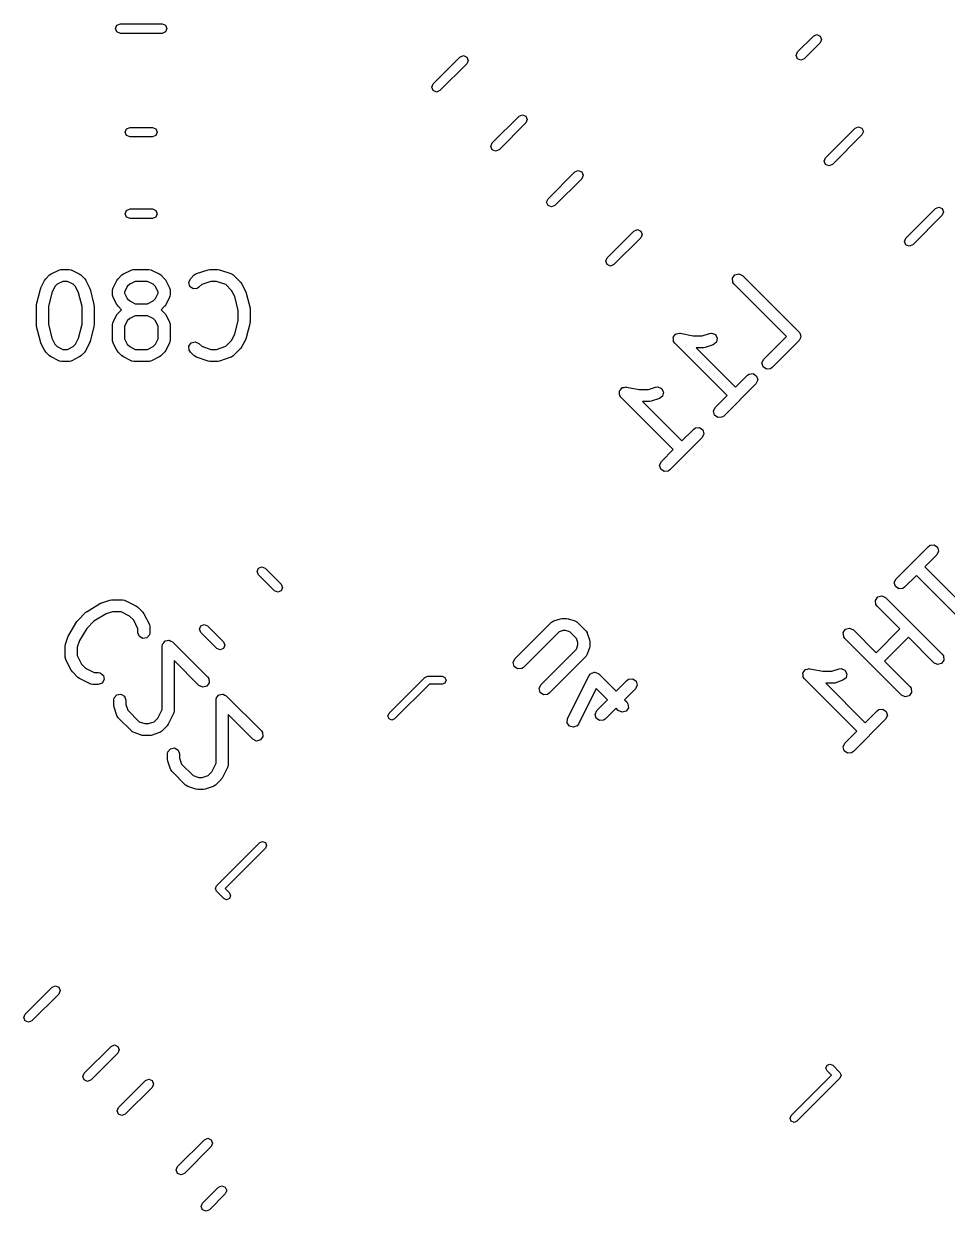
# Model space of a CAD drawing. Extents: x 4.33 to 7.66, y -5.29 to -1.79.
# Drawn here: x 4.852 to 5.307, y -4.461 to -3.877 of the extents above; entities that cross this region are included whole.
import ezdxf

# ---------------------------------------------------------------- set-up
doc = ezdxf.new("R2010")
doc.units = 0
doc.header["$MEASUREMENT"] = 0
doc.layers.add('BLACK', color=7, linetype='CONTINUOUS')

msp = doc.modelspace()

# ---------------------------------------------------------------- linework, layer by layer
at = {"layer": 'BLACK', "linetype": 'CONTINUOUS'}
for p, q in [((4.89735, -3.87894), (4.89804, -3.87727)), ((4.89804, -3.88061), (4.89735, -3.87894)), ((4.89804, -3.87727), (4.89971, -3.87657)), ((4.89971, -3.8813), (4.89804, -3.88061)), ((4.89971, -3.87657), (4.92029, -3.87657)), ((4.92029, -3.87657), (4.92196, -3.87727)), ((4.92196, -3.88061), (4.92029, -3.8813)), ((4.92196, -3.87727), (4.92265, -3.87894)), ((4.92265, -3.87894), (4.92196, -3.88061)), ((4.92029, -3.8813), (4.89971, -3.8813)), ((5.23302, -3.89046), (5.24085, -3.88263)), ((5.24419, -3.88597), (5.23636, -3.8938)), ((5.24085, -3.88263), (5.24252, -3.88194)), ((5.24252, -3.88194), (5.24419, -3.88263)), ((5.24419, -3.88263), (5.24488, -3.8843)), ((5.24488, -3.8843), (5.24419, -3.88597)), ((5.0669, -3.89294), (5.06857, -3.89225)), ((5.06857, -3.89225), (5.07024, -3.89294)), ((5.23233, -3.89213), (5.23302, -3.89046)), ((5.23302, -3.8938), (5.23233, -3.89213)), ((5.05369, -3.90615), (5.0669, -3.89294)), ((5.07024, -3.89628), (5.05703, -3.90949)), ((5.07024, -3.89294), (5.07093, -3.89461)), ((5.07093, -3.89461), (5.07024, -3.89628)), ((5.23469, -3.89449), (5.23302, -3.8938)), ((5.23636, -3.8938), (5.23469, -3.89449)), ((5.053, -3.90782), (5.05369, -3.90615)), ((5.05369, -3.90949), (5.053, -3.90782)), ((5.05536, -3.91018), (5.05369, -3.90949)), ((5.05703, -3.90949), (5.05536, -3.91018)), ((5.08278, -3.93524), (5.09599, -3.92203)), ((5.09599, -3.92203), (5.09766, -3.92134)), ((5.09766, -3.92134), (5.09933, -3.92203)), ((5.09933, -3.92203), (5.10002, -3.9237)), ((4.9028, -3.92825), (4.90447, -3.92756)), ((4.90447, -3.92756), (4.91553, -3.92756)), ((4.91553, -3.92756), (4.9172, -3.92825)), ((5.09933, -3.92537), (5.08612, -3.93858)), ((5.10002, -3.9237), (5.09933, -3.92537)), ((5.26143, -3.92798), (5.2631, -3.92729)), ((5.2631, -3.92729), (5.26477, -3.92798)), ((4.9021, -3.92992), (4.9028, -3.92825)), ((4.9028, -3.93159), (4.9021, -3.92992)), ((4.90447, -3.93228), (4.9028, -3.93159)), ((4.91553, -3.93228), (4.90447, -3.93228)), ((4.9172, -3.93159), (4.91553, -3.93228)), ((4.9172, -3.92825), (4.9179, -3.92992)), ((4.9179, -3.92992), (4.9172, -3.93159)), ((5.24688, -3.94253), (5.26143, -3.92798)), ((5.26477, -3.93132), (5.25022, -3.94587)), ((5.26477, -3.92798), (5.26546, -3.92965)), ((5.26546, -3.92965), (5.26477, -3.93132)), ((5.08209, -3.93691), (5.08278, -3.93524)), ((5.08278, -3.93858), (5.08209, -3.93691)), ((5.08445, -3.93927), (5.08278, -3.93858)), ((5.08612, -3.93858), (5.08445, -3.93927)), ((5.24619, -3.9442), (5.24688, -3.94253)), ((5.24688, -3.94587), (5.24619, -3.9442)), ((5.11026, -3.96272), (5.12347, -3.94951)), ((5.12347, -3.94951), (5.12514, -3.94882)), ((5.12514, -3.94882), (5.12681, -3.94951)), ((5.12681, -3.94951), (5.1275, -3.95118)), ((5.1275, -3.95118), (5.12681, -3.95285)), ((5.24855, -3.94656), (5.24688, -3.94587)), ((5.25022, -3.94587), (5.24855, -3.94656)), ((5.12681, -3.95285), (5.1136, -3.96606)), ((5.10957, -3.96439), (5.11026, -3.96272)), ((4.9021, -3.97008), (4.9028, -3.96841)), ((4.9028, -3.96841), (4.90447, -3.96772)), ((4.90447, -3.96772), (4.91553, -3.96772)), ((4.91553, -3.96772), (4.9172, -3.96841)), ((4.9172, -3.96841), (4.9179, -3.97008)), ((5.11026, -3.96606), (5.10957, -3.96439)), ((5.11193, -3.96675), (5.11026, -3.96606)), ((5.1136, -3.96606), (5.11193, -3.96675)), ((5.28641, -3.98206), (5.30096, -3.96752)), ((5.30096, -3.96752), (5.30263, -3.96682)), ((5.30263, -3.96682), (5.3043, -3.96752)), ((5.3043, -3.96752), (5.30499, -3.96919)), ((4.9028, -3.97175), (4.9021, -3.97008)), ((4.90447, -3.97244), (4.9028, -3.97175)), ((4.91553, -3.97244), (4.90447, -3.97244)), ((4.9172, -3.97175), (4.91553, -3.97244)), ((4.9179, -3.97008), (4.9172, -3.97175)), ((5.3043, -3.97086), (5.28975, -3.9854)), ((5.30499, -3.96919), (5.3043, -3.97086)), ((5.13935, -3.99181), (5.15256, -3.9786)), ((5.15256, -3.9786), (5.15423, -3.97791)), ((5.15423, -3.97791), (5.1559, -3.9786)), ((5.1559, -3.9786), (5.15659, -3.98027)), ((5.15659, -3.98027), (5.1559, -3.98194)), ((5.1559, -3.98194), (5.14269, -3.99515)), ((5.28572, -3.98373), (5.28641, -3.98206)), ((5.28641, -3.9854), (5.28572, -3.98373)), ((5.28808, -3.98609), (5.28641, -3.9854)), ((5.28975, -3.9854), (5.28808, -3.98609)), ((5.13866, -3.99348), (5.13935, -3.99181)), ((4.86562, -3.99967), (4.86937, -3.9978)), ((4.86937, -3.9978), (4.87035, -3.99751)), ((4.87035, -3.99751), (4.87053, -3.99755)), ((4.87053, -3.99755), (4.87069, -3.99749)), ((4.87069, -3.99749), (4.87444, -3.99749)), ((4.87444, -3.99749), (4.87545, -3.99767)), ((4.87545, -3.99767), (4.87559, -3.99778)), ((4.87559, -3.99778), (4.87576, -3.9978)), ((4.87576, -3.9978), (4.87951, -3.99967)), ((4.90124, -3.99967), (4.90499, -3.9978)), ((4.90499, -3.9978), (4.90598, -3.99751)), ((4.90598, -3.99751), (4.90615, -3.99755)), ((4.90615, -3.99755), (4.90631, -3.99749)), ((4.90631, -3.99749), (4.91381, -3.99749)), ((4.91381, -3.99749), (4.91482, -3.99767)), ((4.91482, -3.99767), (4.91496, -3.99778)), ((4.91496, -3.99778), (4.91513, -3.9978)), ((4.91513, -3.9978), (4.91888, -3.99967)), ((4.93725, -3.99951), (4.94287, -3.99764)), ((4.94287, -3.99764), (4.94375, -3.99751)), ((4.94375, -3.99751), (4.94381, -3.99749)), ((4.94381, -3.99749), (4.94756, -3.99749)), ((4.94756, -3.99749), (4.94843, -3.99764)), ((4.94843, -3.99764), (4.94849, -3.99764)), ((4.94849, -3.99764), (4.95412, -3.99951)), ((5.13935, -3.99515), (5.13866, -3.99348)), ((5.14102, -3.99584), (5.13935, -3.99515)), ((5.14269, -3.99515), (5.14102, -3.99584)), ((4.86055, -4.00662), (4.86243, -4.00287)), ((4.86243, -4.00287), (4.86295, -4.00216)), ((4.86295, -4.00216), (4.86298, -4.0021)), ((4.86298, -4.0021), (4.86486, -4.00023)), ((4.86486, -4.00023), (4.86558, -3.99972)), ((4.86558, -3.99972), (4.86562, -3.99967)), ((4.87139, -4.00339), (4.86869, -4.00474)), ((4.87374, -4.00339), (4.87139, -4.00339)), ((4.87644, -4.00474), (4.87374, -4.00339)), ((4.87951, -3.99967), (4.88022, -4.0002)), ((4.88022, -4.0002), (4.88028, -4.00023)), ((4.88028, -4.00023), (4.88215, -4.0021)), ((4.88215, -4.0021), (4.88266, -4.00282)), ((4.88266, -4.00282), (4.88271, -4.00287)), ((4.88271, -4.00287), (4.88458, -4.00662)), ((4.89617, -4.00662), (4.89805, -4.00287)), ((4.89805, -4.00287), (4.89857, -4.00216)), ((4.89857, -4.00216), (4.8986, -4.0021)), ((4.8986, -4.0021), (4.90048, -4.00023)), ((4.90048, -4.00023), (4.9012, -3.99972)), ((4.9012, -3.99972), (4.90124, -3.99967)), ((4.90701, -4.00339), (4.90431, -4.00474)), ((4.91312, -4.00339), (4.90701, -4.00339)), ((4.91581, -4.00474), (4.91312, -4.00339)), ((4.91888, -3.99967), (4.91959, -4.0002)), ((4.91959, -4.0002), (4.91965, -4.00023)), ((4.91965, -4.00023), (4.92152, -4.0021)), ((4.92152, -4.0021), (4.92203, -4.00282)), ((4.92203, -4.00282), (4.92208, -4.00287)), ((4.92208, -4.00287), (4.92395, -4.00662)), ((4.93337, -4.00393), (4.93422, -4.0021)), ((4.93422, -4.0021), (4.9361, -4.00023)), ((4.9361, -4.00023), (4.93694, -3.99964)), ((4.93694, -3.99964), (4.93711, -3.99962)), ((4.93711, -3.99962), (4.93725, -3.99951)), ((4.94429, -4.00339), (4.93978, -4.0049)), ((4.94708, -4.00339), (4.94429, -4.00339)), ((4.95159, -4.0049), (4.94708, -4.00339)), ((4.95412, -3.99951), (4.95502, -4)), ((4.95502, -4), (4.95511, -4.00015)), ((4.95511, -4.00015), (4.95527, -4.00023)), ((4.95527, -4.00023), (4.95902, -4.00398)), ((5.20106, -4.00184), (5.20221, -4.00018)), ((5.20123, -4.00385), (5.20106, -4.00184)), ((5.20182, -4.00469), (5.20123, -4.00385)), ((5.20221, -4.00018), (5.20417, -3.99966)), ((5.20417, -3.99966), (5.206, -4.00051)), ((5.206, -4.00051), (5.23383, -4.02835)), ((4.85845, -4.01472), (4.86033, -4.00722)), ((4.86033, -4.00722), (4.86054, -4.00676)), ((4.86054, -4.00676), (4.86055, -4.00662)), ((4.86598, -4.00897), (4.86427, -4.0158)), ((4.86749, -4.00594), (4.86598, -4.00897)), ((4.86869, -4.00474), (4.86749, -4.00594)), ((4.87764, -4.00594), (4.87644, -4.00474)), ((4.87916, -4.00897), (4.87764, -4.00594)), ((4.88086, -4.0158), (4.87916, -4.00897)), ((4.88458, -4.00662), (4.88473, -4.00711)), ((4.88473, -4.00711), (4.88481, -4.00722)), ((4.88481, -4.00722), (4.88668, -4.01472)), ((4.89586, -4.00794), (4.89604, -4.00693)), ((4.89586, -4.00981), (4.89586, -4.00794)), ((4.89604, -4.00693), (4.89615, -4.00679)), ((4.89615, -4.00679), (4.89617, -4.00662)), ((4.90312, -4.00594), (4.90177, -4.00864)), ((4.90177, -4.00864), (4.90177, -4.00912)), ((4.90177, -4.00912), (4.90312, -4.01181)), ((4.90431, -4.00474), (4.90312, -4.00594)), ((4.91701, -4.00594), (4.91581, -4.00474)), ((4.91836, -4.00864), (4.91701, -4.00594)), ((4.91701, -4.01181), (4.91836, -4.00912)), ((4.91836, -4.00912), (4.91836, -4.00864)), ((4.92395, -4.00662), (4.92424, -4.0076)), ((4.92424, -4.0076), (4.9242, -4.00777)), ((4.9242, -4.00777), (4.92426, -4.00794)), ((4.92426, -4.00794), (4.92426, -4.00981)), ((4.93389, -4.00588), (4.93337, -4.00393)), ((4.93555, -4.00704), (4.93389, -4.00588)), ((4.93756, -4.00687), (4.93555, -4.00704)), ((4.9384, -4.00628), (4.93756, -4.00687)), ((4.93978, -4.0049), (4.9384, -4.00628)), ((4.95451, -4.00781), (4.95159, -4.0049)), ((4.95602, -4.01084), (4.95451, -4.00781)), ((4.95902, -4.00398), (4.95953, -4.0047)), ((4.95953, -4.0047), (4.95957, -4.00474)), ((4.95957, -4.00474), (4.96145, -4.00849)), ((4.96145, -4.00849), (4.96159, -4.00898)), ((4.96159, -4.00898), (4.96167, -4.0091)), ((4.96167, -4.0091), (4.96355, -4.0166)), ((5.22757, -4.03044), (5.20182, -4.00469)), ((4.85837, -4.01544), (4.85847, -4.01486)), ((4.85837, -4.02481), (4.85837, -4.01544)), ((4.85847, -4.01486), (4.85845, -4.01472)), ((4.88668, -4.01472), (4.88672, -4.01531)), ((4.88672, -4.01531), (4.88677, -4.01544)), ((4.88677, -4.01544), (4.88677, -4.02481)), ((4.89592, -4.00998), (4.89586, -4.00981)), ((4.89588, -4.01015), (4.89592, -4.00998)), ((4.89617, -4.01113), (4.89588, -4.01015)), ((4.89805, -4.01488), (4.89617, -4.01113)), ((4.89809, -4.01493), (4.89805, -4.01488)), ((4.8986, -4.01565), (4.89809, -4.01493)), ((4.90312, -4.01181), (4.90431, -4.01301)), ((4.90431, -4.01301), (4.90701, -4.01436)), ((4.90701, -4.01436), (4.91312, -4.01436)), ((4.91312, -4.01436), (4.91581, -4.01301)), ((4.91581, -4.01301), (4.91701, -4.01181)), ((4.92208, -4.01488), (4.92155, -4.01559)), ((4.92395, -4.01113), (4.92208, -4.01488)), ((4.92397, -4.01096), (4.92395, -4.01113)), ((4.92409, -4.01082), (4.92397, -4.01096)), ((4.92426, -4.00981), (4.92409, -4.01082)), ((4.95773, -4.01768), (4.95602, -4.01084)), ((4.86427, -4.0158), (4.86427, -4.02445)), ((4.88086, -4.02445), (4.88086, -4.0158)), ((4.89617, -4.02349), (4.89805, -4.01974)), ((4.89805, -4.01974), (4.89857, -4.01903)), ((4.89857, -4.01903), (4.8986, -4.01897)), ((4.90026, -4.01731), (4.8986, -4.01565)), ((4.8986, -4.01897), (4.90026, -4.01731)), ((4.90701, -4.02027), (4.90431, -4.02161)), ((4.91312, -4.02027), (4.90701, -4.02027)), ((4.91581, -4.02161), (4.91312, -4.02027)), ((4.92152, -4.01565), (4.91986, -4.01731)), ((4.91986, -4.01731), (4.92152, -4.01897)), ((4.92155, -4.01559), (4.92152, -4.01565)), ((4.92152, -4.01897), (4.92203, -4.0197)), ((4.92203, -4.0197), (4.92208, -4.01974)), ((4.92208, -4.01974), (4.92395, -4.02349)), ((4.95773, -4.02257), (4.95773, -4.01768)), ((4.96355, -4.0166), (4.96359, -4.01718)), ((4.96359, -4.01718), (4.96363, -4.01731)), ((4.96363, -4.01731), (4.96363, -4.02294)), ((4.85841, -4.02494), (4.85837, -4.02481)), ((4.85845, -4.02553), (4.85841, -4.02494)), ((4.86033, -4.03303), (4.85845, -4.02553)), ((4.86427, -4.02445), (4.86598, -4.03128)), ((4.87916, -4.03128), (4.88086, -4.02445)), ((4.88668, -4.02553), (4.88481, -4.03303)), ((4.88677, -4.02481), (4.88667, -4.02539)), ((4.88667, -4.02539), (4.88668, -4.02553)), ((4.89586, -4.02481), (4.89604, -4.0238)), ((4.89586, -4.03231), (4.89586, -4.02481)), ((4.89604, -4.0238), (4.89615, -4.02367)), ((4.89615, -4.02367), (4.89617, -4.02349)), ((4.90312, -4.02281), (4.90177, -4.02551)), ((4.90177, -4.02551), (4.90177, -4.03161)), ((4.90431, -4.02161), (4.90312, -4.02281)), ((4.91701, -4.02281), (4.91581, -4.02161)), ((4.91836, -4.02551), (4.91701, -4.02281)), ((4.91836, -4.03161), (4.91836, -4.02551)), ((4.92395, -4.02349), (4.92424, -4.02447)), ((4.92424, -4.02447), (4.9242, -4.02465)), ((4.9242, -4.02465), (4.92426, -4.02481)), ((4.92426, -4.02481), (4.92426, -4.03231)), ((4.95602, -4.02941), (4.95773, -4.02257)), ((4.96355, -4.02365), (4.96167, -4.03115)), ((4.96363, -4.02294), (4.96353, -4.02352)), ((4.96353, -4.02352), (4.96355, -4.02365)), ((4.86041, -4.03314), (4.86033, -4.03303)), ((4.86598, -4.03128), (4.86749, -4.03431)), ((4.87764, -4.03431), (4.87916, -4.03128)), ((4.88481, -4.03303), (4.8846, -4.03349)), ((4.89592, -4.03248), (4.89586, -4.03231)), ((4.89588, -4.03265), (4.89592, -4.03248)), ((4.89617, -4.03363), (4.89588, -4.03265)), ((4.90177, -4.03161), (4.90312, -4.03431)), ((4.91701, -4.03431), (4.91836, -4.03161)), ((4.92426, -4.03231), (4.92409, -4.03332)), ((4.95159, -4.03535), (4.95451, -4.03244)), ((4.95451, -4.03244), (4.95602, -4.02941)), ((4.96145, -4.03176), (4.95957, -4.03551)), ((4.96146, -4.03162), (4.96145, -4.03176)), ((4.96167, -4.03115), (4.96146, -4.03162)), ((5.17189, -4.031), (5.17199, -4.03086)), ((5.17197, -4.03186), (5.17189, -4.031)), ((5.17195, -4.03271), (5.17197, -4.03186)), ((5.17205, -4.03285), (5.17195, -4.03271)), ((5.17199, -4.03069), (5.17256, -4.03005)), ((5.17199, -4.03086), (5.17199, -4.03069)), ((5.17207, -4.03301), (5.17205, -4.03285)), ((5.17266, -4.03385), (5.17207, -4.03301)), ((5.17256, -4.03005), (5.17305, -4.02935)), ((5.17305, -4.02935), (5.17321, -4.0293)), ((5.17321, -4.0293), (5.17333, -4.02918)), ((5.17333, -4.02918), (5.17417, -4.02905)), ((5.17417, -4.02905), (5.175, -4.02882)), ((5.175, -4.02882), (5.17515, -4.0289)), ((5.17515, -4.0289), (5.17532, -4.02887)), ((5.17532, -4.02887), (5.18166, -4.03014)), ((5.18166, -4.03014), (5.1862, -4.03014)), ((5.1862, -4.03014), (5.18972, -4.02897)), ((5.18972, -4.02897), (5.19073, -4.02881)), ((5.19073, -4.02881), (5.19261, -4.02956)), ((5.19261, -4.02956), (5.19357, -4.03133)), ((5.19357, -4.03133), (5.19317, -4.03331)), ((5.2164, -4.04161), (5.22757, -4.03044)), ((5.23383, -4.03253), (5.22058, -4.04579)), ((5.23383, -4.02835), (5.23406, -4.02867)), ((5.23416, -4.03183), (5.23383, -4.03253)), ((5.23406, -4.02867), (5.23417, -4.02875)), ((5.2346, -4.0312), (5.23416, -4.03183)), ((5.23417, -4.02875), (5.2342, -4.02887)), ((5.2342, -4.02887), (5.23442, -4.02919)), ((5.23442, -4.02919), (5.23449, -4.02996)), ((5.23449, -4.02996), (5.23469, -4.0307)), ((5.23469, -4.0307), (5.23458, -4.03094)), ((5.23458, -4.03094), (5.2346, -4.0312)), ((4.86055, -4.03363), (4.86041, -4.03314)), ((4.86243, -4.03738), (4.86055, -4.03363)), ((4.86247, -4.03743), (4.86243, -4.03738)), ((4.86298, -4.03815), (4.86247, -4.03743)), ((4.86486, -4.04002), (4.86298, -4.03815)), ((4.86749, -4.03431), (4.86869, -4.03551)), ((4.86869, -4.03551), (4.87139, -4.03686)), ((4.87139, -4.03686), (4.87374, -4.03686)), ((4.87374, -4.03686), (4.87644, -4.03551)), ((4.87644, -4.03551), (4.87764, -4.03431)), ((4.88215, -4.03815), (4.88028, -4.04002)), ((4.88218, -4.03809), (4.88215, -4.03815)), ((4.88271, -4.03738), (4.88218, -4.03809)), ((4.88458, -4.03363), (4.88271, -4.03738)), ((4.8846, -4.03349), (4.88458, -4.03363)), ((4.89805, -4.03738), (4.89617, -4.03363)), ((4.89809, -4.03743), (4.89805, -4.03738)), ((4.8986, -4.03815), (4.89809, -4.03743)), ((4.90048, -4.04002), (4.8986, -4.03815)), ((4.90312, -4.03431), (4.90431, -4.03551)), ((4.90431, -4.03551), (4.90701, -4.03686)), ((4.90701, -4.03686), (4.91312, -4.03686)), ((4.91312, -4.03686), (4.91581, -4.03551)), ((4.91581, -4.03551), (4.91701, -4.03431)), ((4.92152, -4.03815), (4.91965, -4.04002)), ((4.92155, -4.03809), (4.92152, -4.03815)), ((4.92208, -4.03738), (4.92155, -4.03809)), ((4.92395, -4.03363), (4.92208, -4.03738)), ((4.92397, -4.03346), (4.92395, -4.03363)), ((4.92409, -4.03332), (4.92397, -4.03346)), ((4.93346, -4.0353), (4.93462, -4.03364)), ((4.93363, -4.03731), (4.93346, -4.0353)), ((4.93422, -4.03815), (4.93363, -4.03731)), ((4.9361, -4.04002), (4.93422, -4.03815)), ((4.93462, -4.03364), (4.93657, -4.03312)), ((4.93657, -4.03312), (4.9384, -4.03397)), ((4.9384, -4.03397), (4.93978, -4.03535)), ((4.93978, -4.03535), (4.94429, -4.03686)), ((4.94429, -4.03686), (4.94708, -4.03686)), ((4.94708, -4.03686), (4.95159, -4.03535)), ((4.95902, -4.03627), (4.95527, -4.04002)), ((4.95905, -4.03622), (4.95902, -4.03627)), ((4.95957, -4.03551), (4.95905, -4.03622)), ((5.19841, -4.05961), (5.17266, -4.03385)), ((5.18667, -4.03604), (5.1832, -4.03604)), ((5.1832, -4.03604), (5.20258, -4.05543)), ((5.18673, -4.03602), (5.18667, -4.03604)), ((5.18761, -4.03589), (5.18673, -4.03602)), ((5.19159, -4.03457), (5.18761, -4.03589)), ((5.19317, -4.03331), (5.19159, -4.03457)), ((4.86491, -4.04005), (4.86486, -4.04002)), ((4.86562, -4.04058), (4.86491, -4.04005)), ((4.86937, -4.04245), (4.86562, -4.04058)), ((4.86955, -4.04247), (4.86937, -4.04245)), ((4.86968, -4.04258), (4.86955, -4.04247)), ((4.87069, -4.04276), (4.86968, -4.04258)), ((4.87444, -4.04276), (4.87069, -4.04276)), ((4.87461, -4.0427), (4.87444, -4.04276)), ((4.87478, -4.04274), (4.87461, -4.0427)), ((4.87576, -4.04245), (4.87478, -4.04274)), ((4.87951, -4.04058), (4.87576, -4.04245)), ((4.87956, -4.04053), (4.87951, -4.04058)), ((4.88028, -4.04002), (4.87956, -4.04053)), ((4.90053, -4.04005), (4.90048, -4.04002)), ((4.90124, -4.04058), (4.90053, -4.04005)), ((4.90499, -4.04245), (4.90124, -4.04058)), ((4.90517, -4.04247), (4.90499, -4.04245)), ((4.9053, -4.04258), (4.90517, -4.04247)), ((4.90631, -4.04276), (4.9053, -4.04258)), ((4.91381, -4.04276), (4.90631, -4.04276)), ((4.91398, -4.0427), (4.91381, -4.04276)), ((4.91415, -4.04274), (4.91398, -4.0427)), ((4.91513, -4.04245), (4.91415, -4.04274)), ((4.91888, -4.04058), (4.91513, -4.04245)), ((4.91893, -4.04053), (4.91888, -4.04058)), ((4.91965, -4.04002), (4.91893, -4.04053)), ((4.93626, -4.0401), (4.9361, -4.04002)), ((4.93635, -4.04025), (4.93626, -4.0401)), ((4.93725, -4.04074), (4.93635, -4.04025)), ((4.94287, -4.04261), (4.93725, -4.04074)), ((4.94294, -4.04261), (4.94287, -4.04261)), ((4.94381, -4.04276), (4.94294, -4.04261)), ((4.94756, -4.04276), (4.94381, -4.04276)), ((4.94762, -4.04274), (4.94756, -4.04276)), ((4.94849, -4.04261), (4.94762, -4.04274)), ((4.95412, -4.04074), (4.94849, -4.04261)), ((4.95425, -4.04063), (4.95412, -4.04074)), ((4.95443, -4.04061), (4.95425, -4.04063)), ((4.95527, -4.04002), (4.95443, -4.04061)), ((5.21555, -4.04344), (5.2164, -4.04161)), ((5.21607, -4.04539), (5.21555, -4.04344)), ((5.20258, -4.05543), (5.20845, -4.04956)), ((5.20845, -4.04956), (5.20929, -4.04898)), ((5.20929, -4.04898), (5.2113, -4.0488)), ((5.2113, -4.0488), (5.21295, -4.04996)), ((5.21295, -4.04996), (5.21348, -4.05191)), ((5.21773, -4.04655), (5.21607, -4.04539)), ((5.21974, -4.04637), (5.21773, -4.04655)), ((5.22058, -4.04579), (5.21974, -4.04637)), ((5.14604, -4.05656), (5.14654, -4.05586)), ((5.14654, -4.05586), (5.1467, -4.05582)), ((5.1467, -4.05582), (5.14681, -4.05569)), ((5.14681, -4.05569), (5.14766, -4.05556)), ((5.14766, -4.05556), (5.14849, -4.05534)), ((5.14849, -4.05534), (5.14864, -4.05541)), ((5.14864, -4.05541), (5.14881, -4.05538)), ((5.14881, -4.05538), (5.15515, -4.05665)), ((5.15968, -4.05665), (5.1632, -4.05548)), ((5.1632, -4.05548), (5.16422, -4.05533)), ((5.16422, -4.05533), (5.1661, -4.05607)), ((5.1661, -4.05607), (5.16706, -4.05785)), ((5.21262, -4.05374), (5.19672, -4.06965)), ((5.21348, -4.05191), (5.21262, -4.05374)), ((5.14538, -4.05752), (5.14548, -4.05738)), ((5.14545, -4.05837), (5.14538, -4.05752)), ((5.14543, -4.05923), (5.14545, -4.05837)), ((5.14554, -4.05936), (5.14543, -4.05923)), ((5.14548, -4.05721), (5.14604, -4.05656)), ((5.14548, -4.05738), (5.14548, -4.05721)), ((5.14555, -4.05953), (5.14554, -4.05936)), ((5.14614, -4.06037), (5.14555, -4.05953)), ((5.17189, -4.08612), (5.14614, -4.06037)), ((5.15515, -4.05665), (5.15968, -4.05665)), ((5.16507, -4.06108), (5.16109, -4.06241)), ((5.16665, -4.05983), (5.16507, -4.06108)), ((5.16706, -4.05785), (5.16665, -4.05983)), ((5.19254, -4.06547), (5.19841, -4.05961)), ((5.16016, -4.06256), (5.15668, -4.06256)), ((5.15668, -4.06256), (5.17607, -4.08194)), ((5.16022, -4.06254), (5.16016, -4.06256)), ((5.16109, -4.06241), (5.16022, -4.06254)), ((5.19169, -4.0673), (5.19254, -4.06547)), ((5.19221, -4.06925), (5.19169, -4.0673)), ((5.19386, -4.07041), (5.19221, -4.06925)), ((5.19588, -4.07024), (5.19386, -4.07041)), ((5.19672, -4.06965), (5.19588, -4.07024)), ((5.17607, -4.08194), (5.18194, -4.07608)), ((5.18194, -4.07608), (5.18278, -4.07549)), ((5.18278, -4.07549), (5.18479, -4.07531)), ((5.18479, -4.07531), (5.18644, -4.07647)), ((5.18696, -4.07842), (5.18611, -4.08025)), ((5.18644, -4.07647), (5.18696, -4.07842)), ((5.18611, -4.08025), (5.1702, -4.09616)), ((5.16603, -4.09198), (5.17189, -4.08612)), ((5.16517, -4.09382), (5.16603, -4.09198)), ((5.1657, -4.09577), (5.16517, -4.09382)), ((5.16735, -4.09692), (5.1657, -4.09577)), ((5.16936, -4.09675), (5.16735, -4.09692)), ((5.1702, -4.09616), (5.16936, -4.09675)), ((5.28155, -4.14978), (5.29746, -4.13387)), ((5.30164, -4.13805), (5.29577, -4.14392)), ((5.29746, -4.13387), (5.2983, -4.13329)), ((5.2983, -4.13329), (5.30031, -4.13311)), ((5.30031, -4.13311), (5.30197, -4.13427)), ((5.30249, -4.13622), (5.30164, -4.13805)), ((5.30197, -4.13427), (5.30249, -4.13622)), ((4.96773, -4.14455), (4.9694, -4.14386)), ((4.9694, -4.14386), (4.97107, -4.14455)), ((5.29577, -4.14392), (5.32152, -4.16967)), ((4.96704, -4.14622), (4.96773, -4.14455)), ((4.96773, -4.14789), (4.96704, -4.14622)), ((4.97556, -4.15572), (4.96773, -4.14789)), ((4.97107, -4.14455), (4.9789, -4.15238)), ((5.2807, -4.15161), (5.28155, -4.14978)), ((5.29159, -4.14809), (5.28573, -4.15396)), ((5.31734, -4.17384), (5.29159, -4.14809)), ((4.97723, -4.15641), (4.97556, -4.15572)), ((4.9789, -4.15572), (4.97723, -4.15641)), ((4.9789, -4.15238), (4.97959, -4.15405)), ((4.97959, -4.15405), (4.9789, -4.15572)), ((5.28122, -4.15356), (5.2807, -4.15161)), ((5.28288, -4.15472), (5.28122, -4.15356)), ((5.28489, -4.15455), (5.28288, -4.15472)), ((5.28573, -4.15396), (5.28489, -4.15455)), ((4.88995, -4.16184), (4.89042, -4.16166)), ((4.89042, -4.16166), (4.89053, -4.16157)), ((4.89053, -4.16157), (4.89451, -4.16025)), ((4.89451, -4.16025), (4.89538, -4.16012)), ((4.89538, -4.16012), (4.89544, -4.16009)), ((4.89544, -4.16009), (4.90075, -4.16009)), ((4.90075, -4.16009), (4.90176, -4.16027)), ((4.90176, -4.16027), (4.90189, -4.16039)), ((4.90189, -4.16039), (4.90207, -4.16041)), ((4.90207, -4.16041), (4.90737, -4.16306)), ((5.27151, -4.16039), (5.27267, -4.15873)), ((5.27168, -4.1624), (5.27151, -4.16039)), ((5.27267, -4.15873), (5.27462, -4.15821)), ((5.27462, -4.15821), (5.27645, -4.15906)), ((5.27645, -4.15906), (5.30429, -4.1869)), ((4.87877, -4.17024), (4.88275, -4.16626)), ((4.88275, -4.16626), (4.88323, -4.16592)), ((4.88323, -4.16592), (4.88332, -4.16582)), ((4.88332, -4.16582), (4.88995, -4.16184)), ((4.89271, -4.16707), (4.88667, -4.1707)), ((4.89592, -4.166), (4.89271, -4.16707)), ((4.90005, -4.166), (4.89592, -4.166)), ((4.9043, -4.16813), (4.90005, -4.166)), ((4.90737, -4.16306), (4.90808, -4.16358)), ((4.90808, -4.16358), (4.90814, -4.16361)), ((4.90814, -4.16361), (4.91079, -4.16626)), ((4.91079, -4.16626), (4.91129, -4.16699)), ((4.91129, -4.16699), (4.91134, -4.16703)), ((4.91134, -4.16703), (4.91399, -4.17233)), ((5.27227, -4.16324), (5.27168, -4.1624)), ((5.28344, -4.17441), (5.27227, -4.16324)), ((4.87435, -4.17744), (4.87833, -4.17081)), ((4.87833, -4.17081), (4.87872, -4.17036)), ((4.87872, -4.17036), (4.87877, -4.17024)), ((4.88667, -4.1707), (4.88321, -4.17416)), ((4.90627, -4.1701), (4.9043, -4.16813)), ((4.9084, -4.17435), (4.90627, -4.1701)), ((4.91399, -4.17233), (4.91429, -4.17332)), ((4.91429, -4.17332), (4.91424, -4.17349)), ((4.93864, -4.17462), (4.93933, -4.17295)), ((4.93933, -4.17295), (4.941, -4.17226)), ((4.941, -4.17226), (4.94267, -4.17295)), ((4.94267, -4.17295), (4.9505, -4.18077)), ((5.09394, -4.1892), (5.11197, -4.17117)), ((5.11197, -4.17117), (5.11281, -4.17059)), ((5.11281, -4.17059), (5.11299, -4.17057)), ((5.11299, -4.17057), (5.11313, -4.17046)), ((5.11313, -4.17046), (5.11631, -4.1694)), ((5.11631, -4.1694), (5.11718, -4.16927)), ((5.11718, -4.16927), (5.11724, -4.16925)), ((5.11724, -4.16925), (5.11936, -4.16925)), ((5.11936, -4.16925), (5.12023, -4.1694)), ((5.12023, -4.1694), (5.1203, -4.1694)), ((5.1203, -4.1694), (5.12348, -4.17046)), ((5.12348, -4.17046), (5.12438, -4.17095)), ((5.12438, -4.17095), (5.12447, -4.1711)), ((5.12447, -4.1711), (5.12463, -4.17117)), ((5.12463, -4.17117), (5.12888, -4.17542)), ((4.87276, -4.182), (4.87408, -4.17802)), ((4.87408, -4.17802), (4.87433, -4.17757)), ((4.87433, -4.17757), (4.87435, -4.17744)), ((4.88321, -4.17416), (4.87958, -4.1802)), ((4.9084, -4.1763), (4.9084, -4.17435)), ((4.90909, -4.1782), (4.9084, -4.1763)), ((4.91084, -4.17921), (4.90909, -4.1782)), ((4.91283, -4.17886), (4.91084, -4.17921)), ((4.91413, -4.17731), (4.91283, -4.17886)), ((4.9143, -4.1763), (4.91413, -4.17731)), ((4.91424, -4.17349), (4.9143, -4.17365)), ((4.9143, -4.17365), (4.9143, -4.1763)), ((4.93933, -4.17629), (4.93864, -4.17462)), ((4.94716, -4.18412), (4.93933, -4.17629)), ((5.11566, -4.17584), (5.09812, -4.19338)), ((5.11772, -4.17515), (5.11566, -4.17584)), ((5.11888, -4.17515), (5.11772, -4.17515)), ((5.12095, -4.17584), (5.11888, -4.17515)), ((5.12421, -4.1791), (5.12095, -4.17584)), ((5.1249, -4.18116), (5.12421, -4.1791)), ((5.12888, -4.17542), (5.12946, -4.17626)), ((5.12946, -4.17626), (5.12948, -4.17643)), ((5.12948, -4.17643), (5.12959, -4.17657)), ((5.12959, -4.17657), (5.13065, -4.17975)), ((5.2556, -4.17629), (5.25676, -4.17464)), ((5.25578, -4.17831), (5.2556, -4.17629)), ((5.25636, -4.17915), (5.25578, -4.17831)), ((5.2842, -4.20698), (5.25636, -4.17915)), ((5.25676, -4.17464), (5.25871, -4.17412)), ((5.25871, -4.17412), (5.26054, -4.17497)), ((5.26054, -4.17497), (5.27171, -4.18614)), ((5.27171, -4.18614), (5.28344, -4.17441)), ((5.28762, -4.17858), (5.27588, -4.19031)), ((5.30011, -4.19108), (5.28762, -4.17858)), ((4.87261, -4.18293), (4.87276, -4.18206)), ((4.87261, -4.18824), (4.87261, -4.18293)), ((4.87276, -4.18206), (4.87276, -4.182)), ((4.87958, -4.1802), (4.87851, -4.18341)), ((4.87851, -4.18341), (4.87851, -4.18754)), ((4.92033, -4.18293), (4.92044, -4.1823)), ((4.92033, -4.21405), (4.92033, -4.18293)), ((4.92043, -4.18217), (4.92048, -4.1821)), ((4.92044, -4.1823), (4.92043, -4.18217)), ((4.92048, -4.1821), (4.92051, -4.18192)), ((4.92051, -4.18192), (4.92108, -4.18124)), ((4.92108, -4.18124), (4.92159, -4.18051)), ((4.92159, -4.18051), (4.92172, -4.18048)), ((4.92172, -4.18048), (4.92181, -4.18038)), ((4.92181, -4.18038), (4.92268, -4.18022)), ((4.92268, -4.18022), (4.92354, -4.17999)), ((4.92354, -4.17999), (4.92366, -4.18005)), ((4.92366, -4.18005), (4.9238, -4.18002)), ((4.9238, -4.18002), (4.92457, -4.18047)), ((4.92457, -4.18047), (4.92537, -4.18084)), ((4.92537, -4.18084), (4.9426, -4.19808)), ((4.94883, -4.18481), (4.94716, -4.18412)), ((4.9505, -4.18412), (4.94883, -4.18481)), ((4.9505, -4.18077), (4.95119, -4.18244)), ((4.95119, -4.18244), (4.9505, -4.18412)), ((5.10667, -4.20193), (5.12421, -4.18439)), ((5.12421, -4.18439), (5.1249, -4.18233)), ((5.1249, -4.18233), (5.1249, -4.18116)), ((5.13065, -4.18374), (5.12959, -4.18692)), ((5.13065, -4.17975), (5.13078, -4.18062)), ((5.1308, -4.18281), (5.13065, -4.18368)), ((5.13065, -4.18368), (5.13065, -4.18374)), ((5.13078, -4.18062), (5.1308, -4.18069)), ((5.1308, -4.18069), (5.1308, -4.18281)), ((4.87267, -4.1884), (4.87261, -4.18824)), ((4.87263, -4.18857), (4.87267, -4.1884)), ((4.87292, -4.18956), (4.87263, -4.18857)), ((4.87557, -4.19486), (4.87292, -4.18956)), ((4.87851, -4.18754), (4.88064, -4.19179)), ((4.93843, -4.20225), (4.92624, -4.19006)), ((4.92624, -4.19006), (4.92624, -4.21475)), ((5.09309, -4.19103), (5.09394, -4.1892)), ((5.12888, -4.18808), (5.11085, -4.2061)), ((5.12895, -4.18792), (5.12888, -4.18808)), ((5.1291, -4.18782), (5.12895, -4.18792)), ((5.12959, -4.18692), (5.1291, -4.18782)), ((5.27588, -4.19031), (5.28838, -4.20281)), ((5.30505, -4.18975), (5.30389, -4.19141)), ((5.30429, -4.1869), (5.30488, -4.18774)), ((5.30488, -4.18774), (5.30505, -4.18975)), ((4.87562, -4.1949), (4.87557, -4.19486)), ((4.87612, -4.19563), (4.87562, -4.1949)), ((4.87877, -4.19828), (4.87612, -4.19563)), ((4.88064, -4.19179), (4.88261, -4.19376)), ((4.88261, -4.19376), (4.88686, -4.19589)), ((4.88686, -4.19589), (4.88882, -4.19589)), ((4.88882, -4.19589), (4.88983, -4.19607)), ((4.88983, -4.19607), (4.89137, -4.19736)), ((5.09361, -4.19298), (5.09309, -4.19103)), ((5.09527, -4.19414), (5.09361, -4.19298)), ((5.09728, -4.19397), (5.09527, -4.19414)), ((5.09812, -4.19338), (5.09728, -4.19397)), ((5.13051, -4.19739), (5.13112, -4.19657)), ((5.13112, -4.19657), (5.13133, -4.19648)), ((5.13133, -4.19648), (5.13146, -4.1963)), ((5.13146, -4.1963), (5.13223, -4.19609)), ((5.13223, -4.19609), (5.13297, -4.19577)), ((5.13297, -4.19577), (5.13319, -4.19583)), ((5.13319, -4.19583), (5.13341, -4.19577)), ((5.13341, -4.19577), (5.13414, -4.19611)), ((5.13414, -4.19611), (5.13491, -4.19634)), ((5.13491, -4.19634), (5.13503, -4.19653)), ((5.13503, -4.19653), (5.13524, -4.19663)), ((5.13524, -4.19663), (5.14376, -4.20514)), ((5.23572, -4.19618), (5.23581, -4.19604)), ((5.23579, -4.19703), (5.23572, -4.19618)), ((5.23581, -4.19604), (5.23582, -4.19587)), ((5.23582, -4.19587), (5.23638, -4.19523)), ((5.23638, -4.19523), (5.23687, -4.19452)), ((5.23687, -4.19452), (5.23704, -4.19448)), ((5.23704, -4.19448), (5.23715, -4.19435)), ((5.23715, -4.19435), (5.238, -4.19422)), ((5.238, -4.19422), (5.23882, -4.194)), ((5.23882, -4.194), (5.23898, -4.19407)), ((5.23898, -4.19407), (5.23915, -4.19405)), ((5.23915, -4.19405), (5.24549, -4.19532)), ((5.24549, -4.19532), (5.25002, -4.19532)), ((5.25002, -4.19532), (5.25354, -4.19414)), ((5.25354, -4.19414), (5.25456, -4.19399)), ((5.25456, -4.19399), (5.25643, -4.19473)), ((5.25643, -4.19473), (5.2574, -4.19651)), ((5.2574, -4.19651), (5.25699, -4.19849)), ((5.30194, -4.19193), (5.30011, -4.19108)), ((5.30389, -4.19141), (5.30194, -4.19193)), ((4.87883, -4.1983), (4.87877, -4.19828)), ((4.87954, -4.19883), (4.87883, -4.1983)), ((4.88484, -4.20148), (4.87954, -4.19883)), ((4.88502, -4.2015), (4.88484, -4.20148)), ((4.88515, -4.20162), (4.88502, -4.2015)), ((4.88616, -4.20179), (4.88515, -4.20162)), ((4.88882, -4.20179), (4.88616, -4.20179)), ((4.89071, -4.2011), (4.88882, -4.20179)), ((4.89172, -4.19935), (4.89071, -4.2011)), ((4.89137, -4.19736), (4.89172, -4.19935)), ((4.94026, -4.20311), (4.93843, -4.20225)), ((4.94221, -4.20258), (4.94026, -4.20311)), ((4.94337, -4.20093), (4.94221, -4.20258)), ((4.9426, -4.19808), (4.94319, -4.19892)), ((4.94319, -4.19892), (4.94337, -4.20093)), ((5.03197, -4.21597), (5.04965, -4.1983)), ((5.05185, -4.20166), (5.03475, -4.21876)), ((5.04965, -4.1983), (5.05018, -4.19808)), ((5.05018, -4.19808), (5.05104, -4.19772)), ((5.05104, -4.19772), (5.05811, -4.19772)), ((5.05811, -4.20166), (5.05185, -4.20166)), ((5.05811, -4.19772), (5.0595, -4.1983)), ((5.0595, -4.20108), (5.05811, -4.20166)), ((5.0595, -4.1983), (5.06008, -4.19969)), ((5.06008, -4.19969), (5.0595, -4.20108)), ((5.10582, -4.20376), (5.10667, -4.20193)), ((5.1199, -4.2186), (5.13051, -4.19739)), ((5.14376, -4.20514), (5.14909, -4.19981)), ((5.14909, -4.19981), (5.14993, -4.19922)), ((5.14993, -4.19922), (5.15194, -4.19904)), ((5.15194, -4.19904), (5.1536, -4.2002)), ((5.15412, -4.20215), (5.15327, -4.20398)), ((5.1536, -4.2002), (5.15412, -4.20215)), ((5.23577, -4.19789), (5.23579, -4.19703)), ((5.23588, -4.19802), (5.23577, -4.19789)), ((5.23589, -4.19819), (5.23588, -4.19802)), ((5.23648, -4.19903), (5.23589, -4.19819)), ((5.26223, -4.22478), (5.23648, -4.19903)), ((5.2505, -4.20122), (5.24702, -4.20122)), ((5.24702, -4.20122), (5.26641, -4.22061)), ((5.25056, -4.2012), (5.2505, -4.20122)), ((5.25143, -4.20107), (5.25056, -4.2012)), ((5.25541, -4.19974), (5.25143, -4.20107)), ((5.25699, -4.19849), (5.25541, -4.19974)), ((4.89647, -4.20945), (4.89665, -4.20844)), ((4.89665, -4.20844), (4.89794, -4.20689)), ((4.89794, -4.20689), (4.89993, -4.20654)), ((4.89993, -4.20654), (4.90168, -4.20755)), ((4.90168, -4.20755), (4.90237, -4.20945)), ((4.94699, -4.20862), (4.94702, -4.20844)), ((4.94702, -4.20844), (4.94759, -4.20775)), ((4.94759, -4.20775), (4.9481, -4.20703)), ((4.9481, -4.20703), (4.94823, -4.20699)), ((4.94823, -4.20699), (4.94832, -4.20689)), ((4.94832, -4.20689), (4.94919, -4.20673)), ((4.94919, -4.20673), (4.95005, -4.2065)), ((4.95005, -4.2065), (4.95018, -4.20656)), ((4.95018, -4.20656), (4.95031, -4.20654)), ((4.95031, -4.20654), (4.95108, -4.20698)), ((4.95108, -4.20698), (4.95188, -4.20736)), ((4.95188, -4.20736), (4.96912, -4.22459)), ((5.10634, -4.20571), (5.10582, -4.20376)), ((5.10799, -4.20687), (5.10634, -4.20571)), ((5.11001, -4.20669), (5.10799, -4.20687)), ((5.11085, -4.2061), (5.11001, -4.20669)), ((5.13396, -4.2037), (5.12519, -4.22125)), ((5.13958, -4.20932), (5.13396, -4.2037)), ((5.15327, -4.20398), (5.14793, -4.20932)), ((5.28603, -4.20784), (5.2842, -4.20698)), ((5.28798, -4.20732), (5.28603, -4.20784)), ((5.28914, -4.20566), (5.28798, -4.20732)), ((5.28838, -4.20281), (5.28897, -4.20365)), ((5.28897, -4.20365), (5.28914, -4.20566)), ((4.89647, -4.2121), (4.89647, -4.20945)), ((4.89649, -4.21216), (4.89647, -4.2121)), ((4.89662, -4.21303), (4.89649, -4.21216)), ((4.89795, -4.21701), (4.89662, -4.21303)), ((4.90237, -4.20945), (4.90237, -4.21162)), ((4.90237, -4.21162), (4.90333, -4.21448)), ((4.9182, -4.2183), (4.92033, -4.21405)), ((4.94684, -4.20945), (4.94696, -4.20881)), ((4.94684, -4.24056), (4.94684, -4.20945)), ((4.94694, -4.20868), (4.94699, -4.20862)), ((4.94696, -4.20881), (4.94694, -4.20868)), ((5.13424, -4.21466), (5.13958, -4.20932)), ((5.14376, -4.2135), (5.13842, -4.21883)), ((5.14485, -4.21459), (5.14376, -4.2135)), ((5.14793, -4.20932), (5.14903, -4.21041)), ((5.14979, -4.21327), (5.14863, -4.21492)), ((5.14903, -4.21041), (5.14961, -4.21125)), ((5.14961, -4.21125), (5.14979, -4.21327)), ((5.27227, -4.21474), (5.27311, -4.21415)), ((5.27311, -4.21415), (5.27512, -4.21398)), ((5.27512, -4.21398), (5.27678, -4.21513)), ((4.89806, -4.21715), (4.89795, -4.21701)), ((4.89807, -4.21732), (4.89806, -4.21715)), ((4.89866, -4.21816), (4.89807, -4.21732)), ((4.90529, -4.22479), (4.89866, -4.21816)), ((4.90333, -4.21448), (4.90897, -4.22012)), ((4.90897, -4.22012), (4.91183, -4.22108)), ((4.91352, -4.22108), (4.91639, -4.22012)), ((4.91639, -4.22012), (4.9182, -4.2183)), ((4.92592, -4.21607), (4.92327, -4.22137)), ((4.92594, -4.21589), (4.92592, -4.21607)), ((4.92606, -4.21576), (4.92594, -4.21589)), ((4.92624, -4.21475), (4.92606, -4.21576)), ((4.96494, -4.22877), (4.95275, -4.21657)), ((4.95275, -4.21657), (4.95275, -4.24126)), ((5.03139, -4.21737), (5.03197, -4.21597)), ((5.03197, -4.21876), (5.03139, -4.21737)), ((5.03336, -4.21934), (5.03197, -4.21876)), ((5.03475, -4.21876), (5.03336, -4.21934)), ((5.11967, -4.22061), (5.1199, -4.2186)), ((5.13339, -4.21649), (5.13424, -4.21466)), ((5.13391, -4.21844), (5.13339, -4.21649)), ((5.13557, -4.2196), (5.13391, -4.21844)), ((5.13758, -4.21942), (5.13557, -4.2196)), ((5.13842, -4.21883), (5.13758, -4.21942)), ((5.14668, -4.21544), (5.14485, -4.21459)), ((5.14863, -4.21492), (5.14668, -4.21544)), ((5.27645, -4.21892), (5.26054, -4.23482)), ((5.26641, -4.22061), (5.27227, -4.21474)), ((5.2773, -4.21708), (5.27645, -4.21892)), ((5.27678, -4.21513), (5.2773, -4.21708)), ((4.90545, -4.22486), (4.90529, -4.22479)), ((4.90554, -4.22502), (4.90545, -4.22486)), ((4.90644, -4.2255), (4.90554, -4.22502)), ((4.91042, -4.22683), (4.90644, -4.2255)), ((4.91183, -4.22108), (4.91352, -4.22108)), ((4.91891, -4.2255), (4.91494, -4.22683)), ((4.91905, -4.22539), (4.91891, -4.2255)), ((4.91923, -4.22538), (4.91905, -4.22539)), ((4.92007, -4.22479), (4.91923, -4.22538)), ((4.92272, -4.22214), (4.92007, -4.22479)), ((4.92275, -4.22208), (4.92272, -4.22214)), ((4.92327, -4.22137), (4.92275, -4.22208)), ((4.96912, -4.22459), (4.96971, -4.22543)), ((4.96971, -4.22543), (4.96988, -4.22744)), ((5.12079, -4.2223), (5.11967, -4.22061)), ((5.12272, -4.22287), (5.12079, -4.2223)), ((5.12458, -4.22207), (5.12272, -4.22287)), ((5.12519, -4.22125), (5.12458, -4.22207)), ((5.25636, -4.23065), (5.26223, -4.22478)), ((4.91048, -4.22683), (4.91042, -4.22683)), ((4.91135, -4.22698), (4.91048, -4.22683)), ((4.914, -4.22698), (4.91135, -4.22698)), ((4.91406, -4.22696), (4.914, -4.22698)), ((4.91494, -4.22683), (4.91406, -4.22696)), ((4.96677, -4.22962), (4.96494, -4.22877)), ((4.96872, -4.2291), (4.96677, -4.22962)), ((4.96988, -4.22744), (4.96872, -4.2291)), ((5.25551, -4.23248), (5.25636, -4.23065)), ((4.92298, -4.23596), (4.92316, -4.23495)), ((4.92298, -4.23861), (4.92298, -4.23596)), ((4.92316, -4.23495), (4.92446, -4.2334)), ((4.92446, -4.2334), (4.92645, -4.23305)), ((4.92645, -4.23305), (4.9282, -4.23406)), ((4.9282, -4.23406), (4.92889, -4.23596)), ((4.92889, -4.23596), (4.92889, -4.23813)), ((5.25603, -4.23443), (5.25551, -4.23248)), ((5.25769, -4.23559), (5.25603, -4.23443)), ((5.2597, -4.23541), (5.25769, -4.23559)), ((5.26054, -4.23482), (5.2597, -4.23541)), ((4.923, -4.23867), (4.92298, -4.23861)), ((4.92313, -4.23954), (4.923, -4.23867)), ((4.92446, -4.24352), (4.92313, -4.23954)), ((4.92457, -4.24366), (4.92446, -4.24352)), ((4.92889, -4.23813), (4.92984, -4.24099)), ((4.92984, -4.24099), (4.93548, -4.24663)), ((4.94472, -4.24482), (4.94684, -4.24056)), ((4.95244, -4.24258), (4.94979, -4.24788)), ((4.95246, -4.24241), (4.95244, -4.24258)), ((4.95257, -4.24227), (4.95246, -4.24241)), ((4.95275, -4.24126), (4.95257, -4.24227)), ((4.92458, -4.24384), (4.92457, -4.24366)), ((4.92517, -4.24468), (4.92458, -4.24384)), ((4.9318, -4.2513), (4.92517, -4.24468)), ((4.93548, -4.24663), (4.93834, -4.24759)), ((4.93834, -4.24759), (4.94004, -4.24759)), ((4.94004, -4.24759), (4.9429, -4.24663)), ((4.9429, -4.24663), (4.94472, -4.24482)), ((4.94923, -4.24865), (4.94658, -4.2513)), ((4.94926, -4.24859), (4.94923, -4.24865)), ((4.94979, -4.24788), (4.94926, -4.24859)), ((4.93196, -4.25138), (4.9318, -4.2513)), ((4.93205, -4.25153), (4.93196, -4.25138)), ((4.93295, -4.25202), (4.93205, -4.25153)), ((4.93693, -4.25334), (4.93295, -4.25202)), ((4.937, -4.25334), (4.93693, -4.25334)), ((4.93787, -4.25349), (4.937, -4.25334)), ((4.94052, -4.25349), (4.93787, -4.25349)), ((4.94058, -4.25347), (4.94052, -4.25349)), ((4.94145, -4.25334), (4.94058, -4.25347)), ((4.94543, -4.25202), (4.94145, -4.25334)), ((4.94557, -4.25191), (4.94543, -4.25202)), ((4.94574, -4.25189), (4.94557, -4.25191)), ((4.94658, -4.2513), (4.94574, -4.25189)), ((4.94712, -4.30083), (4.96833, -4.27961)), ((4.97111, -4.2824), (4.95129, -4.30222)), ((4.96833, -4.27961), (4.96972, -4.27904)), ((4.96972, -4.27904), (4.97111, -4.27961)), ((4.97111, -4.27961), (4.97169, -4.28101)), ((4.97169, -4.28101), (4.97111, -4.2824)), ((4.94654, -4.30222), (4.94712, -4.30083)), ((4.94712, -4.30361), (4.94654, -4.30222)), ((4.95065, -4.30715), (4.94712, -4.30361)), ((4.95204, -4.30772), (4.95065, -4.30715)), ((4.95129, -4.30222), (4.95344, -4.30436)), ((4.95344, -4.30715), (4.95204, -4.30772)), ((4.95344, -4.30436), (4.95401, -4.30575)), ((4.95401, -4.30575), (4.95344, -4.30715)), ((4.85286, -4.36403), (4.86607, -4.35082)), ((4.86941, -4.35416), (4.8562, -4.36737)), ((4.86607, -4.35082), (4.86774, -4.35012)), ((4.86774, -4.35012), (4.86941, -4.35082)), ((4.86941, -4.35082), (4.8701, -4.35249)), ((4.8701, -4.35249), (4.86941, -4.35416)), ((4.85216, -4.3657), (4.85286, -4.36403)), ((4.85286, -4.36737), (4.85216, -4.3657)), ((4.85453, -4.36806), (4.85286, -4.36737)), ((4.8562, -4.36737), (4.85453, -4.36806)), ((4.88195, -4.39312), (4.89516, -4.37991)), ((4.8985, -4.38325), (4.88529, -4.39646)), ((4.89516, -4.37991), (4.89683, -4.37922)), ((4.89683, -4.37922), (4.8985, -4.37991)), ((4.8985, -4.37991), (4.89919, -4.38158)), ((4.89919, -4.38158), (4.8985, -4.38325)), ((5.24706, -4.39061), (5.24764, -4.38922)), ((5.24764, -4.38922), (5.24903, -4.38864)), ((5.24903, -4.38864), (5.25042, -4.38922)), ((5.25042, -4.38922), (5.25396, -4.39275)), ((4.88126, -4.39479), (4.88195, -4.39312)), ((4.88195, -4.39646), (4.88126, -4.39479)), ((5.22996, -4.41396), (5.24978, -4.39414)), ((5.24764, -4.392), (5.24706, -4.39061)), ((5.24978, -4.39414), (5.24764, -4.392)), ((5.25396, -4.39275), (5.25453, -4.39414)), ((5.25453, -4.39414), (5.25396, -4.39554)), ((4.88362, -4.39715), (4.88195, -4.39646)), ((4.88529, -4.39646), (4.88362, -4.39715)), ((4.89882, -4.40999), (4.91203, -4.39678)), ((4.91537, -4.40012), (4.90216, -4.41333)), ((4.91203, -4.39678), (4.9137, -4.39609)), ((4.9137, -4.39609), (4.91537, -4.39678)), ((4.91537, -4.39678), (4.91606, -4.39845)), ((4.91606, -4.39845), (4.91537, -4.40012)), ((5.25396, -4.39554), (5.23274, -4.41675)), ((4.89813, -4.41166), (4.89882, -4.40999)), ((4.89882, -4.41333), (4.89813, -4.41166)), ((4.90049, -4.41402), (4.89882, -4.41333)), ((4.90216, -4.41333), (4.90049, -4.41402)), ((5.22938, -4.41536), (5.22996, -4.41396)), ((5.22996, -4.41675), (5.22938, -4.41536)), ((5.23135, -4.41732), (5.22996, -4.41675)), ((5.23274, -4.41675), (5.23135, -4.41732)), ((4.92791, -4.43908), (4.94112, -4.42587)), ((4.94446, -4.42921), (4.93125, -4.44242)), ((4.94112, -4.42587), (4.94279, -4.42518)), ((4.94279, -4.42518), (4.94446, -4.42587)), ((4.94446, -4.42587), (4.94515, -4.42754)), ((4.94515, -4.42754), (4.94446, -4.42921)), ((4.92722, -4.44075), (4.92791, -4.43908)), ((4.92791, -4.44242), (4.92722, -4.44075)), ((4.92958, -4.44311), (4.92791, -4.44242)), ((4.93125, -4.44242), (4.92958, -4.44311)), ((4.94022, -4.45705), (4.94805, -4.44922)), ((4.95139, -4.45256), (4.94356, -4.46039)), ((4.94805, -4.44922), (4.94972, -4.44853)), ((4.94972, -4.44853), (4.95139, -4.44922)), ((4.95139, -4.44922), (4.95208, -4.45089)), ((4.95208, -4.45089), (4.95139, -4.45256)), ((4.93953, -4.45872), (4.94022, -4.45705)), ((4.94022, -4.46039), (4.93953, -4.45872)), ((4.94189, -4.46108), (4.94022, -4.46039)), ((4.94356, -4.46039), (4.94189, -4.46108))]:
    msp.add_line(p, q, dxfattribs=at)

doc.saveas('drawing.dxf')
